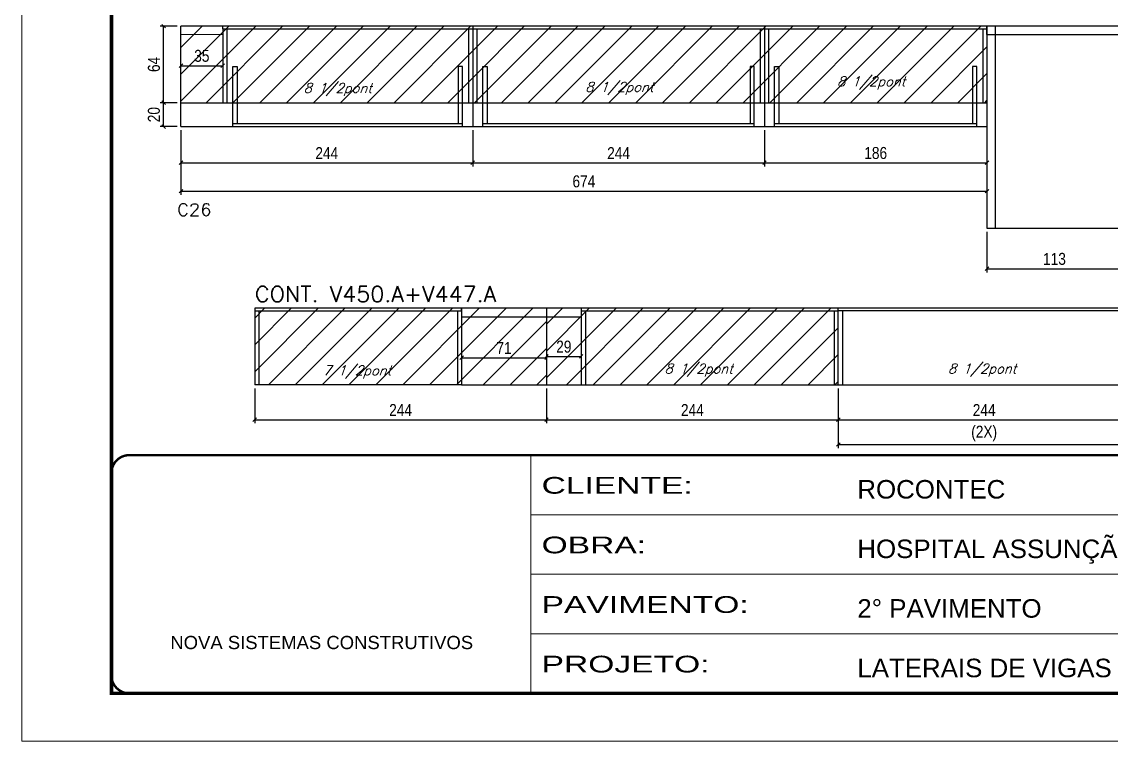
# Model space of a CAD drawing. Extents: x 137137 to 143418, y 10464 to 34486.
# Drawn here: x 141906 to 142817, y 31139 to 31740 of the extents above; entities that cross this region are included whole.
import ezdxf

# ---------------------------------------------------------------- set-up
doc = ezdxf.new("R2010")
doc.units = 0
doc.linetypes.add('CONTINUO', pattern=[0])
doc.linetypes.add('DASHED', pattern=[0.75, 0.5, -0.25])
for name, color, linetype in [('5', 5, 'Continuous'), ('COTA', 241, 'Continuous'), ('Painéis', 200, 'Continuous'), ('Reaproveitamento', 251, 'Continuous'), ('SARR_2.2x7', 40, 'Continuous'), ('SARR_3.5x7', 81, 'Continuous'), ('texto', 7, 'Continuous')]:
    doc.layers.add(name, color=color, linetype=linetype)
for name, color, linetype, lineweight in [('Folhas', 255, 'Continuous', 9), ('Sarr 2.2x7', 40, 'Continuous', 9), ('SARRAFO DE PRESSAO', 251, 'DASHED', 9), ('Texto Seção', 7, 'Continuous', 15)]:
    doc.layers.add(name, color=color, linetype=linetype, lineweight=lineweight)
doc.styles.add('ARIAL', font='arial.ttf')
doc.styles.add('COTA TECNICA', font='techl___.ttf', dxfattribs={"height": 10})
doc.styles.add('REGUA-120', font='ROMANS.shx', dxfattribs={"height": 15})
doc.styles.add('Romans', font='romans.shx')
doc.styles.add('Tecnologia', font='')
doc.styles.get('Tecnologia').set_extended_font_data('Forgotten Futurist')
doc.dimstyles.new('PAINEL', dxfattribs={"dimtxt": 10, "dimasz": 3, "dimexe": 3, "dimexo": 3, "dimgap": 3, "dimtad": 1, "dimdec": 1, "dimzin": 12, "dimdsep": 46, "dimtxsty": 'COTA TECNICA', "dimblk1": 'OBLIQUE', "dimblk2": 'OBLIQUE', "dimsah": 1, "dimcen": 0.9, "dimclrd": 4, "dimclre": 4, "dimclrt": 240, "dimadec": 1, "dimazin": 3, "dimtfac": 1, "dimtdec": 1, "dimtmove": 0, "dimatfit": 3, "dimfxl": 1, "dimtolj": 1, "dimtzin": 12, "dimarcsym": 0})
pattern_1 = [(45, (8129.79, 3664.543), (-11.2253202, 11.2253202), [])]

# ---------------------------------------------------------------- blocks, each defined once
blk = doc.blocks.new('9999999999')
at = {"color": 30, "linetype": 'CONTINUO'}
for p, q in [((98564.56, 34230.21), (98564.56, 34429.45)), ((98564.56, 34379.64), (99583.98, 34379.64)), ((98564.56, 34329.83), (99487.98, 34329.83)), ((98564.56, 34280.02), (99487.98, 34280.02))]:
    blk.add_line(p, q, dxfattribs=at)
at = {"color": 30, "linetype": 'CONTINUO', "const_width": 2}
blk.add_lwpolyline([(99583.98, 34230.21), (99583.98, 34414.45, 0.414214), (99568.98, 34429.45), (98228.98, 34429.45, 0.414214), (98213.98, 34414.45), (98213.98, 34245.21, 0.414214), (98228.98, 34230.21), (99583.98, 34230.21)], format="xyb", dxfattribs=at)
at = {"layer": 'Folhas'}
blk.add_lwpolyline([(98138.98, 34190.21), (99623.98, 34190.21), (99623.98, 35240.21), (98138.98, 35240.21)], close=True, dxfattribs=at)
at = {"layer": 'Folhas', "color": 30, "const_width": 3}
blk.add_lwpolyline([(98213.98, 34230.21), (99583.98, 34230.21), (99583.98, 35200.21), (98213.98, 35200.21)], close=True, dxfattribs=at)
at = {"color": 7, "linetype": 'Continuous', "ltscale": 5, "style": 'ARIAL'}
for s, height, p in [('ROCONTEC', 15.483, (98837.68, 34393.13)), ('HOSPITAL ASSUNÇÃO', 15.4829, (98837.68, 34343.32)), ('2° PAVIMENTO', 15.4829, (98837.68, 34293.51)), ('NOVA SISTEMAS CONSTRUTIVOS', 11.0592, (98263.19, 34267.21)), ('LATERAIS DE VIGAS', 15.4829, (98837.68, 34243.7))]:
    blk.add_text(s, height=height, dxfattribs=at).set_placement(p)
at = {"layer": 'Folhas', "color": 7, "style": 'Tecnologia', "width": 1.5}
for s, p in [('CLIENTE:', (98573.65, 34397.17)), ('OBRA:', (98573.65, 34347.31)), ('PAVIMENTO:', (98573.65, 34297.5)), ('PROJETO:', (98573.65, 34247.69))]:
    blk.add_text(s, height=14, dxfattribs=at).set_placement(p)
blk = doc.blocks.new('_Oblique')
at = {"color": 0, "linetype": 'ByBlock', "lineweight": -2}
blk.add_line((-0.5, -0.5), (0.5, 0.5), dxfattribs=at)
blk = doc.blocks.new('*D330')
at = {"layer": 'COTA', "color": 4, "linetype": 'ByBlock', "lineweight": -2, "transparency": 16777216}
for p, q in [((142038.83, 31649.56), (142038.83, 31619.31)), ((142282.83, 31649.56), (142282.83, 31619.31)), ((142038.83, 31622.31), (142282.83, 31622.31))]:
    blk.add_line(p, q, dxfattribs=at)
at = {"layer": 'Defpoints', "color": 0, "linetype": 'ByBlock', "transparency": 16777216}
for p in [(142038.83, 31652.56), (142282.83, 31652.56), (142282.83, 31622.31)]:
    blk.add_point(p, dxfattribs=at)
at = {"layer": 'COTA', "color": 4, "linetype": 'ByBlock', "lineweight": -2, "transparency": 16777216, "xscale": 3, "yscale": 3, "zscale": 3, "rotation": 180}
blk.add_blockref('_Oblique', (142038.83, 31622.31), dxfattribs=at)
at = {"layer": 'COTA', "color": 4, "linetype": 'ByBlock', "lineweight": -2, "transparency": 16777216, "xscale": 3, "yscale": 3, "zscale": 3}
blk.add_blockref('_Oblique', (142282.83, 31622.31), dxfattribs=at)
at = {"layer": 'COTA', "color": 240, "linetype": 'ByBlock', "transparency": 16777216, "insert": (142160.83, 31630.38), "char_height": 10, "attachment_point": 5, "style": 'COTA TECNICA'}
blk.add_mtext('\\A1;244', dxfattribs=at)
blk = doc.blocks.new('*D331')
at = {"layer": 'COTA', "color": 4, "linetype": 'ByBlock', "lineweight": -2, "transparency": 16777216}
for p, q in [((142282.83, 31649.56), (142282.83, 31619.31)), ((142526.83, 31649.56), (142526.83, 31619.31)), ((142282.83, 31622.31), (142526.83, 31622.31))]:
    blk.add_line(p, q, dxfattribs=at)
at = {"layer": 'Defpoints', "color": 0, "linetype": 'ByBlock', "transparency": 16777216}
for p in [(142282.83, 31652.56), (142526.83, 31652.56), (142526.83, 31622.31)]:
    blk.add_point(p, dxfattribs=at)
at = {"layer": 'COTA', "color": 4, "linetype": 'ByBlock', "lineweight": -2, "transparency": 16777216, "xscale": 3, "yscale": 3, "zscale": 3, "rotation": 180}
blk.add_blockref('_Oblique', (142282.83, 31622.31), dxfattribs=at)
at = {"layer": 'COTA', "color": 4, "linetype": 'ByBlock', "lineweight": -2, "transparency": 16777216, "xscale": 3, "yscale": 3, "zscale": 3}
blk.add_blockref('_Oblique', (142526.83, 31622.31), dxfattribs=at)
at = {"layer": 'COTA', "color": 240, "linetype": 'ByBlock', "transparency": 16777216, "insert": (142404.83, 31630.38), "char_height": 10, "attachment_point": 5, "style": 'COTA TECNICA'}
blk.add_mtext('\\A1;244', dxfattribs=at)
blk = doc.blocks.new('*D235')
at = {"layer": 'COTA', "color": 4, "linetype": 'ByBlock', "lineweight": -2, "transparency": 16777216}
for p, q in [((142344.54, 31433.62), (142344.54, 31404.47)), ((142588.54, 31433.62), (142588.54, 31404.47)), ((142344.54, 31407.47), (142588.54, 31407.47))]:
    blk.add_line(p, q, dxfattribs=at)
at = {"layer": 'Defpoints', "color": 0, "linetype": 'ByBlock', "transparency": 16777216}
for p in [(142344.54, 31436.62), (142588.54, 31436.62), (142588.54, 31407.47)]:
    blk.add_point(p, dxfattribs=at)
at = {"layer": 'COTA', "color": 4, "linetype": 'ByBlock', "lineweight": -2, "transparency": 16777216, "xscale": 3, "yscale": 3, "zscale": 3, "rotation": 180}
blk.add_blockref('_Oblique', (142344.54, 31407.47), dxfattribs=at)
at = {"layer": 'COTA', "color": 4, "linetype": 'ByBlock', "lineweight": -2, "transparency": 16777216, "xscale": 3, "yscale": 3, "zscale": 3}
blk.add_blockref('_Oblique', (142588.54, 31407.47), dxfattribs=at)
at = {"layer": 'COTA', "color": 240, "linetype": 'ByBlock', "transparency": 16777216, "insert": (142466.54, 31415.54), "char_height": 10, "attachment_point": 5, "style": 'COTA TECNICA'}
blk.add_mtext('\\A1;244', dxfattribs=at)
blk = doc.blocks.new('*D332')
at = {"layer": 'COTA', "color": 4, "linetype": 'ByBlock', "lineweight": -2, "transparency": 16777216}
for p, q in [((142100.54, 31433.62), (142100.54, 31404.47)), ((142344.54, 31433.62), (142344.54, 31404.47)), ((142100.54, 31407.47), (142344.54, 31407.47))]:
    blk.add_line(p, q, dxfattribs=at)
at = {"layer": 'Defpoints', "color": 0, "linetype": 'ByBlock', "transparency": 16777216}
for p in [(142100.54, 31436.62), (142344.54, 31436.62), (142344.54, 31407.47)]:
    blk.add_point(p, dxfattribs=at)
at = {"layer": 'COTA', "color": 4, "linetype": 'ByBlock', "lineweight": -2, "transparency": 16777216, "xscale": 3, "yscale": 3, "zscale": 3, "rotation": 180}
blk.add_blockref('_Oblique', (142100.54, 31407.47), dxfattribs=at)
at = {"layer": 'COTA', "color": 4, "linetype": 'ByBlock', "lineweight": -2, "transparency": 16777216, "xscale": 3, "yscale": 3, "zscale": 3}
blk.add_blockref('_Oblique', (142344.54, 31407.47), dxfattribs=at)
at = {"layer": 'COTA', "color": 240, "linetype": 'ByBlock', "transparency": 16777216, "insert": (142222.54, 31415.54), "char_height": 10, "attachment_point": 5, "style": 'COTA TECNICA'}
blk.add_mtext('\\A1;244', dxfattribs=at)
blk = doc.blocks.new('*D335')
at = {"layer": 'COTA', "color": 4, "linetype": 'ByBlock', "lineweight": -2, "transparency": 16777216}
for p, q in [((142344.54, 31465.62), (142344.54, 31456.3)), ((142273.54, 31464.52), (142273.54, 31456.3)), ((142273.54, 31459.3), (142344.54, 31459.3))]:
    blk.add_line(p, q, dxfattribs=at)
at = {"layer": 'Defpoints', "color": 0, "linetype": 'ByBlock', "transparency": 16777216}
for p in [(142273.54, 31467.52), (142344.54, 31468.62), (142344.54, 31459.3)]:
    blk.add_point(p, dxfattribs=at)
at = {"layer": 'COTA', "color": 4, "linetype": 'ByBlock', "lineweight": -2, "transparency": 16777216, "xscale": 3, "yscale": 3, "zscale": 3, "rotation": 180}
blk.add_blockref('_Oblique', (142273.54, 31459.3), dxfattribs=at)
at = {"layer": 'COTA', "color": 4, "linetype": 'ByBlock', "lineweight": -2, "transparency": 16777216, "xscale": 3, "yscale": 3, "zscale": 3}
blk.add_blockref('_Oblique', (142344.54, 31459.3), dxfattribs=at)
at = {"layer": 'COTA', "color": 240, "linetype": 'ByBlock', "transparency": 16777216, "insert": (142309.04, 31467.37), "char_height": 10, "attachment_point": 5, "style": 'COTA TECNICA'}
blk.add_mtext('\\A1;71', dxfattribs=at)
blk = doc.blocks.new('*D336')
at = {"layer": 'COTA', "color": 4, "linetype": 'ByBlock', "lineweight": -2, "transparency": 16777216}
for p, q in [((142344.54, 31465.62), (142344.54, 31457.4)), ((142373.54, 31465.62), (142373.54, 31457.4)), ((142344.54, 31460.4), (142373.54, 31460.4))]:
    blk.add_line(p, q, dxfattribs=at)
at = {"layer": 'Defpoints', "color": 0, "linetype": 'ByBlock', "transparency": 16777216}
for p in [(142344.54, 31468.62), (142373.54, 31468.62), (142373.54, 31460.4)]:
    blk.add_point(p, dxfattribs=at)
at = {"layer": 'COTA', "color": 4, "linetype": 'ByBlock', "lineweight": -2, "transparency": 16777216, "xscale": 3, "yscale": 3, "zscale": 3, "rotation": 180}
blk.add_blockref('_Oblique', (142344.54, 31460.4), dxfattribs=at)
at = {"layer": 'COTA', "color": 4, "linetype": 'ByBlock', "lineweight": -2, "transparency": 16777216, "xscale": 3, "yscale": 3, "zscale": 3}
blk.add_blockref('_Oblique', (142373.54, 31460.4), dxfattribs=at)
at = {"layer": 'COTA', "color": 240, "linetype": 'ByBlock', "transparency": 16777216, "insert": (142359.04, 31468.49), "char_height": 10, "attachment_point": 5, "style": 'COTA TECNICA'}
blk.add_mtext('\\A1;29', dxfattribs=at)
blk = doc.blocks.new('*D930')
at = {"layer": 'COTA', "color": 4, "lineweight": -2, "ltscale": 25, "transparency": 16777216}
for p, q in [((142038.83, 31689.81), (142038.83, 31706.46)), ((142038.83, 31703.46), (142073.83, 31703.46))]:
    blk.add_line(p, q, dxfattribs=at)
at = {"layer": 'Defpoints', "color": 0, "ltscale": 25, "transparency": 16777216}
for p in [(142073.83, 31703.46), (142073.83, 31703.46), (142038.83, 31686.81)]:
    blk.add_point(p, dxfattribs=at)
at = {"layer": 'COTA', "color": 4, "lineweight": -2, "ltscale": 25, "transparency": 16777216, "xscale": 3, "yscale": 3, "zscale": 3, "rotation": 180}
blk.add_blockref('_Oblique', (142038.83, 31703.46), dxfattribs=at)
at = {"layer": 'COTA', "color": 4, "lineweight": -2, "ltscale": 25, "transparency": 16777216, "xscale": 3, "yscale": 3, "zscale": 3}
blk.add_blockref('_Oblique', (142073.83, 31703.46), dxfattribs=at)
at = {"layer": 'COTA', "color": 240, "ltscale": 25, "transparency": 16777216, "insert": (142056.33, 31711.67), "char_height": 10, "attachment_point": 5, "style": 'COTA TECNICA'}
blk.add_mtext('\\A1;35', dxfattribs=at)
blk = doc.blocks.new('*D931')
at = {"layer": 'COTA', "color": 4, "lineweight": -2, "ltscale": 25, "transparency": 16777216}
for p, q in [((142588.54, 31433.62), (142588.54, 31404.47)), ((142832.54, 31433.62), (142832.54, 31404.47)), ((142588.54, 31407.47), (142832.54, 31407.47))]:
    blk.add_line(p, q, dxfattribs=at)
at = {"layer": 'Defpoints', "color": 0, "ltscale": 25, "transparency": 16777216}
for p in [(142588.54, 31436.62), (142832.54, 31436.62), (142832.54, 31407.47)]:
    blk.add_point(p, dxfattribs=at)
at = {"layer": 'COTA', "color": 4, "lineweight": -2, "ltscale": 25, "transparency": 16777216, "xscale": 3, "yscale": 3, "zscale": 3, "rotation": 180}
blk.add_blockref('_Oblique', (142588.54, 31407.47), dxfattribs=at)
at = {"layer": 'COTA', "color": 4, "lineweight": -2, "ltscale": 25, "transparency": 16777216, "xscale": 3, "yscale": 3, "zscale": 3}
blk.add_blockref('_Oblique', (142832.54, 31407.47), dxfattribs=at)
at = {"layer": 'COTA', "color": 240, "ltscale": 25, "transparency": 16777216, "insert": (142710.54, 31415.54), "char_height": 10, "attachment_point": 5, "style": 'COTA TECNICA'}
blk.add_mtext('\\A1;244', dxfattribs=at)
blk = doc.blocks.new('*D932')
at = {"layer": 'COTA', "color": 4, "lineweight": -2, "ltscale": 25, "transparency": 16777216}
for p, q in [((142588.54, 31433.62), (142588.54, 31383.73)), ((142832.54, 31433.62), (142832.54, 31383.73)), ((142588.54, 31386.73), (142832.54, 31386.73))]:
    blk.add_line(p, q, dxfattribs=at)
at = {"layer": 'Defpoints', "color": 0, "ltscale": 25, "transparency": 16777216}
for p in [(142588.54, 31436.62), (142832.54, 31436.62), (142832.54, 31386.73)]:
    blk.add_point(p, dxfattribs=at)
at = {"layer": 'COTA', "color": 4, "lineweight": -2, "ltscale": 25, "transparency": 16777216, "xscale": 3, "yscale": 3, "zscale": 3, "rotation": 180}
blk.add_blockref('_Oblique', (142588.54, 31386.73), dxfattribs=at)
at = {"layer": 'COTA', "color": 4, "lineweight": -2, "ltscale": 25, "transparency": 16777216, "xscale": 3, "yscale": 3, "zscale": 3}
blk.add_blockref('_Oblique', (142832.54, 31386.73), dxfattribs=at)
at = {"layer": 'COTA', "color": 240, "ltscale": 25, "transparency": 16777216, "insert": (142710.54, 31395.95), "char_height": 10, "attachment_point": 5, "style": 'COTA TECNICA'}
blk.add_mtext('\\A1;(2X)', dxfattribs=at)
blk = doc.blocks.new('*D942')
at = {"layer": 'COTA', "color": 4, "lineweight": -2, "ltscale": 25, "transparency": 16777216}
for p, q in [((142035.83, 31672.56), (142021.4, 31672.56)), ((142024.4, 31652.56), (142024.4, 31672.56)), ((142035.83, 31652.56), (142021.4, 31652.56))]:
    blk.add_line(p, q, dxfattribs=at)
at = {"layer": 'Defpoints', "color": 0, "ltscale": 25, "transparency": 16777216}
for p in [(142024.4, 31672.56), (142038.83, 31672.56), (142038.83, 31652.56)]:
    blk.add_point(p, dxfattribs=at)
at = {"layer": 'COTA', "color": 4, "lineweight": -2, "ltscale": 25, "transparency": 16777216, "xscale": 3, "yscale": 3, "zscale": 3}
for p, rotation in [((142024.4, 31672.56), 90), ((142024.4, 31652.56), 270)]:
    blk.add_blockref('_Oblique', p, dxfattribs=dict(at, rotation=rotation))
at = {"layer": 'COTA', "color": 240, "ltscale": 25, "transparency": 16777216, "insert": (142016.3, 31662.56), "char_height": 10, "attachment_point": 5, "rotation": 90, "style": 'COTA TECNICA'}
blk.add_mtext('\\A1;20', dxfattribs=at)
blk = doc.blocks.new('*D943')
at = {"layer": 'COTA', "color": 4, "lineweight": -2, "ltscale": 25, "transparency": 16777216}
for p, q in [((142035.83, 31736.56), (142021.4, 31736.56)), ((142024.4, 31672.56), (142024.4, 31736.56)), ((142035.83, 31672.56), (142021.4, 31672.56))]:
    blk.add_line(p, q, dxfattribs=at)
at = {"layer": 'Defpoints', "color": 0, "ltscale": 25, "transparency": 16777216}
for p in [(142024.4, 31736.56), (142038.83, 31736.56), (142038.83, 31672.56)]:
    blk.add_point(p, dxfattribs=at)
at = {"layer": 'COTA', "color": 4, "lineweight": -2, "ltscale": 25, "transparency": 16777216, "xscale": 3, "yscale": 3, "zscale": 3}
for p, rotation in [((142024.4, 31736.56), 90), ((142024.4, 31672.56), 270)]:
    blk.add_blockref('_Oblique', p, dxfattribs=dict(at, rotation=rotation))
at = {"layer": 'COTA', "color": 240, "ltscale": 25, "transparency": 16777216, "insert": (142016.3, 31704.56), "char_height": 10, "attachment_point": 5, "rotation": 90, "style": 'COTA TECNICA'}
blk.add_mtext('\\A1;64', dxfattribs=at)
blk = doc.blocks.new('*D1150')
at = {"layer": 'COTA', "color": 4, "lineweight": -2, "ltscale": 25, "transparency": 16777216}
for p, q in [((142038.83, 31649.56), (142038.83, 31595.6)), ((142712.83, 31649.06), (142712.83, 31595.6)), ((142038.83, 31598.6), (142712.83, 31598.6))]:
    blk.add_line(p, q, dxfattribs=at)
at = {"layer": 'Defpoints', "color": 0, "ltscale": 25, "transparency": 16777216}
for p in [(142038.83, 31652.56), (142712.83, 31652.06), (142712.83, 31598.6)]:
    blk.add_point(p, dxfattribs=at)
at = {"layer": 'COTA', "color": 4, "lineweight": -2, "ltscale": 25, "transparency": 16777216, "xscale": 3, "yscale": 3, "zscale": 3, "rotation": 180}
blk.add_blockref('_Oblique', (142038.83, 31598.6), dxfattribs=at)
at = {"layer": 'COTA', "color": 4, "lineweight": -2, "ltscale": 25, "transparency": 16777216, "xscale": 3, "yscale": 3, "zscale": 3}
blk.add_blockref('_Oblique', (142712.83, 31598.6), dxfattribs=at)
at = {"layer": 'COTA', "color": 240, "ltscale": 25, "transparency": 16777216, "insert": (142375.83, 31606.71), "char_height": 10, "attachment_point": 5, "style": 'COTA TECNICA'}
blk.add_mtext('\\A1;674', dxfattribs=at)
blk = doc.blocks.new('*D1374')
at = {"layer": 'COTA', "color": 4, "lineweight": -2, "ltscale": 25, "transparency": 16777216}
for p, q in [((142526.83, 31649.56), (142526.83, 31619.31)), ((142712.83, 31649.06), (142712.83, 31619.31)), ((142526.83, 31622.31), (142712.83, 31622.31))]:
    blk.add_line(p, q, dxfattribs=at)
at = {"layer": 'Defpoints', "color": 0, "ltscale": 25, "transparency": 16777216}
for p in [(142526.83, 31652.56), (142712.83, 31652.06), (142712.83, 31622.31)]:
    blk.add_point(p, dxfattribs=at)
at = {"layer": 'COTA', "color": 4, "lineweight": -2, "ltscale": 25, "transparency": 16777216, "xscale": 3, "yscale": 3, "zscale": 3, "rotation": 180}
blk.add_blockref('_Oblique', (142526.83, 31622.31), dxfattribs=at)
at = {"layer": 'COTA', "color": 4, "lineweight": -2, "ltscale": 25, "transparency": 16777216, "xscale": 3, "yscale": 3, "zscale": 3}
blk.add_blockref('_Oblique', (142712.83, 31622.31), dxfattribs=at)
at = {"layer": 'COTA', "color": 240, "ltscale": 25, "transparency": 16777216, "insert": (142619.83, 31630.43), "char_height": 10, "attachment_point": 5, "style": 'COTA TECNICA'}
blk.add_mtext('\\A1;186', dxfattribs=at)
blk = doc.blocks.new('*D1375')
at = {"layer": 'COTA', "color": 4, "lineweight": -2, "ltscale": 25, "transparency": 16777216}
for p, q in [((142712.83, 31564.56), (142712.83, 31530.66)), ((142825.83, 31564.56), (142825.83, 31530.66)), ((142712.83, 31533.66), (142825.83, 31533.66))]:
    blk.add_line(p, q, dxfattribs=at)
at = {"layer": 'Defpoints', "color": 0, "ltscale": 25, "transparency": 16777216}
for p in [(142712.83, 31567.56), (142825.83, 31567.56), (142825.83, 31533.66)]:
    blk.add_point(p, dxfattribs=at)
at = {"layer": 'COTA', "color": 4, "lineweight": -2, "ltscale": 25, "transparency": 16777216, "xscale": 3, "yscale": 3, "zscale": 3, "rotation": 180}
blk.add_blockref('_Oblique', (142712.83, 31533.66), dxfattribs=at)
at = {"layer": 'COTA', "color": 4, "lineweight": -2, "ltscale": 25, "transparency": 16777216, "xscale": 3, "yscale": 3, "zscale": 3}
blk.add_blockref('_Oblique', (142825.83, 31533.66), dxfattribs=at)
at = {"layer": 'COTA', "color": 240, "ltscale": 25, "transparency": 16777216, "insert": (142769.33, 31541.88), "char_height": 10, "attachment_point": 5, "style": 'COTA TECNICA'}
blk.add_mtext('\\A1;113', dxfattribs=at)

msp = doc.modelspace()

# ---------------------------------------------------------------- hatches: boundary and pattern name
at = {"layer": 'Reaproveitamento', "linetype": 'ByBlock'}
h = msp.add_hatch(dxfattribs=at)
h.set_pattern_fill('ANSI31', color=256, scale=5)
h.set_pattern_definition(pattern_1)
h.paths.add_polyline_path([(142038.83, 31736.56), (142038.83, 31672.56), (142282.83, 31672.56), (142282.83, 31736.56)])
h = msp.add_hatch(dxfattribs=at)
h.set_pattern_fill('ANSI31', color=256, scale=5)
h.set_pattern_definition(pattern_1)
h.paths.add_polyline_path([(142282.83, 31736.56), (142282.83, 31672.56), (142712.83, 31672.56), (142712.83, 31736.56)])
h = msp.add_hatch(dxfattribs=at)
h.set_pattern_fill('ANSI31', color=256, scale=5)
h.set_pattern_definition([(45, (8184.503, 3588.349), (-11.2253202, 11.2253202), [])])
h.paths.add_polyline_path([(142100.54, 31436.62), (142273.53, 31436.62), (142273.54, 31436.62), (142344.54, 31436.62), (142344.54, 31500.62), (142100.54, 31500.62)])
h = msp.add_hatch(dxfattribs=at)
h.set_pattern_fill('ANSI31', color=256, scale=5)
h.set_pattern_definition([(45, (1639.713, -40.05), (-11.2253202, 11.2253202), [])])
h.paths.add_polyline_path([(142588.54, 31500.62), (142477.54, 31500.62), (142358.54, 31500.62), (142344.54, 31500.62), (142344.54, 31436.62), (142588.54, 31436.62)])
h.paths.add_polyline_path([(142348.52, 31458.62), (142370.3, 31458.62), (142370.3, 31479.2), (142348.52, 31479.2)], flags=24)
h.paths.add_polyline_path([(142435.45, 31440.89), (142503.07, 31440.89), (142508.57, 31456.86), (142440.95, 31456.86)], flags=24)

# ---------------------------------------------------------------- linework, layer by layer
at = {"layer": 'Painéis', "linetype": 'ByBlock'}
for p, q in [((142038.83, 31652.56), (142038.83, 31736.56)), ((142282.83, 31736.56), (142282.83, 31652.56)), ((142526.83, 31736.56), (142526.83, 31652.56)), ((142712.83, 31736.56), (142712.83, 31567.56)), ((142038.83, 31672.56), (142712.83, 31672.56)), ((142038.83, 31652.56), (142712.83, 31652.56)), ((142100.54, 31500.62), (142100.54, 31436.62)), ((142344.54, 31500.62), (142344.54, 31436.62)), ((142477.54, 31500.62), (142358.54, 31500.62)), ((143162.54, 31500.62), (142477.54, 31500.62)), ((142477.54, 31500.62), (142477.54, 31500.62)), ((142588.54, 31436.62), (142588.54, 31500.62)), ((142273.53, 31436.62), (142100.54, 31436.62)), ((142273.54, 31436.62), (142273.53, 31436.62)), ((142273.54, 31436.62), (143162.54, 31436.62))]:
    msp.add_line(p, q, dxfattribs=at)
at = {"layer": 'Painéis', "ltscale": 25}
msp.add_line((142712.83, 31567.56), (142825.83, 31567.56), dxfattribs=at)
at = {"layer": 'Painéis', "linetype": 'ByBlock'}
for points in [[(143258.83, 31736.56), (142705.83, 31736.56), (142625.83, 31736.56), (142625.83, 31736.56), (142038.83, 31736.56)], [(142358.54, 31500.62), (142169.54, 31500.62), (142169.54, 31500.62), (142100.54, 31500.62)]]:
    msp.add_lwpolyline(points, dxfattribs=at)
at = {"layer": 'Sarr 2.2x7'}
msp.add_line((142073.83, 31729.56), (142038.83, 31729.56), dxfattribs=at)
at = {"layer": 'SARR_2.2x7', "linetype": 'Continuous', "ltscale": 50}
for p, q in [((142073.83, 31734.36), (142073.83, 31736.56)), ((142073.83, 31734.36), (142282.83, 31734.36)), ((142282.83, 31734.36), (142526.83, 31734.36)), ((142526.83, 31734.36), (142712.83, 31734.36)), ((142712.83, 31729.56), (142712.83, 31736.56)), ((142719.83, 31736.56), (142719.83, 31567.56)), ((142712.83, 31729.56), (142712.83, 31729.56)), ((142712.83, 31729.56), (142825.83, 31729.56)), ((142100.54, 31498.42), (142273.54, 31498.42)), ((142273.54, 31498.42), (142273.54, 31500.62)), ((142273.54, 31493.62), (142344.54, 31493.62)), ((142344.54, 31493.62), (142373.54, 31493.62)), ((142373.54, 31498.42), (142588.54, 31498.42)), ((142832.54, 31498.42), (142588.54, 31498.42))]:
    msp.add_line(p, q, dxfattribs=at)
at = {"layer": 'SARR_2.2x7', "linetype": 'Continuous'}
for p, q in [((142274.33, 31654.76), (142082.33, 31654.76)), ((142518.33, 31654.76), (142291.33, 31654.76)), ((142704.29, 31654.76), (142535.33, 31654.76))]:
    msp.add_line(p, q, dxfattribs=at)
at = {"layer": 'SARR_3.5x7'}
for p, q in [((142073.83, 31734.36), (142073.83, 31672.56)), ((142077.33, 31734.36), (142077.33, 31672.56)), ((142279.29, 31734.36), (142279.29, 31672.56)), ((142286.29, 31734.36), (142286.29, 31672.56)), ((142523.29, 31734.36), (142523.29, 31672.56)), ((142530.29, 31734.36), (142530.29, 31672.56)), ((142709.29, 31734.36), (142709.29, 31672.56)), ((142712.83, 31734.36), (142712.83, 31672.56)), ((142104, 31498.42), (142104, 31436.62)), ((142270.04, 31498.42), (142270.04, 31436.62)), ((142273.54, 31498.42), (142273.53, 31436.62)), ((142273.54, 31500.62), (142273.54, 31436.62)), ((142373.54, 31500.62), (142373.54, 31436.62)), ((142377.04, 31498.42), (142377.04, 31436.62)), ((142585.04, 31498.42), (142585.04, 31436.62)), ((142592.04, 31498.42), (142592.04, 31436.62))]:
    msp.add_line(p, q, dxfattribs=at)
for points in [[(142082.33, 31652.56), (142082.33, 31702.76), (142085.83, 31702.76), (142085.83, 31654.76)], [(142274.33, 31652.56), (142274.33, 31702.76), (142270.83, 31702.76), (142270.83, 31654.76)], [(142291.33, 31652.56), (142291.33, 31702.76), (142294.83, 31702.76), (142294.83, 31654.76)], [(142518.33, 31652.56), (142518.33, 31702.76), (142514.83, 31702.76), (142514.83, 31654.76)], [(142535.33, 31652.56), (142535.33, 31702.76), (142538.83, 31702.76), (142538.83, 31654.76)], [(142704.29, 31652.56), (142704.29, 31702.76), (142700.79, 31702.76), (142700.79, 31654.76)]]:
    msp.add_lwpolyline(points, dxfattribs=at)

# ---------------------------------------------------------------- block references
at = {"layer": 'SARRAFO DE PRESSAO', "color": 6, "linetype": 'ByBlock'}
msp.add_blockref('9999999999', (43766.81, -3051.58), dxfattribs=at)

# ---------------------------------------------------------------- texts
at = {"layer": '5', "style": 'REGUA-120', "width": 1.1}
msp.add_text('C26', height=10, dxfattribs=at).set_placement((142035.67, 31578.08))
at = {"layer": 'texto', "color": 2, "char_height": 8, "attachment_point": 5, "style": 'Romans'}
for s, insert in [('{\\Q19;\\C256;8 1/2pont}', (142616.08, 31689.01)), ('{\\Q19;\\C256;8 1/2pont}', (142170.01, 31683.51)), ('{\\Q19;\\C256;8 1/2pont}', (142405.53, 31684.38)), ('{\\Q19;\\C256;7 1/2pont}', (142186.22, 31447.39)), ('{\\Q19;\\C256;8 1/2pont}', (142471.82, 31448.88)), ('{\\Q19;\\C256;8 1/2pont}', (142708.9, 31448.88))]:
    msp.add_mtext(s, dxfattribs=dict(at, insert=insert))
at = {"layer": 'Texto Seção', "style": 'REGUA-120', "width": 1.05}
msp.add_text('CONT. V450.A+V447.A', height=13, dxfattribs=at).set_placement((142100.71, 31506.01))

# ---------------------------------------------------------------- dimensions: what is measured, and where the dimension line sits
at = {"layer": 'COTA', "ltscale": 25}
dim = msp.add_linear_dim(base=(142024.4, 31736.56), p1=(142038.83, 31672.56), p2=(142038.83, 31736.56), angle=90, dimstyle='PAINEL', override={"dimtmove": 1}, dxfattribs=at)
dim.commit()
dim.dimension.update_dxf_attribs({"geometry": '*D943', "text_midpoint": (142016.3, 31704.56)})
for base, p1, p2, picture, middle in [((142073.83, 31703.46), (142038.83, 31686.81), (142073.83, 31703.46), '*D930', (142056.33, 31711.67)), ((142712.83, 31598.6), (142038.83, 31652.56), (142712.83, 31652.06), '*D1150', (142375.83, 31606.71)), ((142712.83, 31622.31), (142526.83, 31652.56), (142712.83, 31652.06), '*D1374', (142619.83, 31630.43)), ((142825.83, 31533.66), (142712.83, 31567.56), (142825.83, 31567.56), '*D1375', (142769.33, 31541.88)), ((142832.54, 31407.47), (142588.54, 31436.62), (142832.54, 31436.62), '*D931', (142710.54, 31415.54))]:
    dim = msp.add_linear_dim(base=base, p1=p1, p2=p2, dimstyle='PAINEL', dxfattribs=at)
    dim.commit()
    dim.dimension.update_dxf_attribs({"geometry": picture, "text_midpoint": middle})
dim = msp.add_linear_dim(base=(142024.4, 31672.56), p1=(142038.83, 31652.56), p2=(142038.83, 31672.56), angle=90, dimstyle='PAINEL', dxfattribs=at)
dim.commit()
dim.dimension.update_dxf_attribs({"geometry": '*D942', "text_midpoint": (142024.4, 31662.56), "dimtype": 160})
at = {"layer": 'COTA', "linetype": 'ByBlock'}
for base, p1, p2, picture, middle in [((142282.83, 31622.31), (142038.83, 31652.56), (142282.83, 31652.56), '*D330', (142160.83, 31630.38)), ((142344.54, 31459.3), (142273.54, 31467.52), (142344.54, 31468.62), '*D335', (142309.04, 31467.37)), ((142344.54, 31407.47), (142100.54, 31436.62), (142344.54, 31436.62), '*D332', (142222.54, 31415.54))]:
    dim = msp.add_linear_dim(base=base, p1=p1, p2=p2, dimstyle='PAINEL', dxfattribs=at)
    dim.commit()
    dim.dimension.update_dxf_attribs({"geometry": picture, "text_midpoint": middle})
for base, p1, p2, picture, middle in [((142526.83, 31622.31), (142282.83, 31652.56), (142526.83, 31652.56), '*D331', (142404.83, 31630.38)), ((142373.54, 31460.4), (142344.54, 31468.62), (142373.54, 31468.62), '*D336', (142359.04, 31468.49))]:
    dim = msp.add_linear_dim(base=base, p1=p1, p2=p2, dimstyle='PAINEL', override={"dimtmove": 1}, dxfattribs=at)
    dim.commit()
    dim.dimension.update_dxf_attribs({"geometry": picture, "text_midpoint": middle})
dim = msp.add_linear_dim(base=(142588.54, 31407.47), p1=(142344.54, 31436.62), p2=(142588.54, 31436.62), dimstyle='PAINEL', dxfattribs=at)
dim.commit()
dim.dimension.update_dxf_attribs({"geometry": '*D235', "text_midpoint": (142466.54, 31407.47), "dimtype": 160})
at = {"layer": 'COTA', "ltscale": 25}
dim = msp.add_linear_dim(base=(142832.54, 31386.73), p1=(142588.54, 31436.62), p2=(142832.54, 31436.62), text='(2X)', dimstyle='PAINEL', dxfattribs=at)
dim.commit()
dim.dimension.update_dxf_attribs({"geometry": '*D932', "text_midpoint": (142710.54, 31386.73), "dimtype": 160})

doc.saveas('drawing.dxf')
